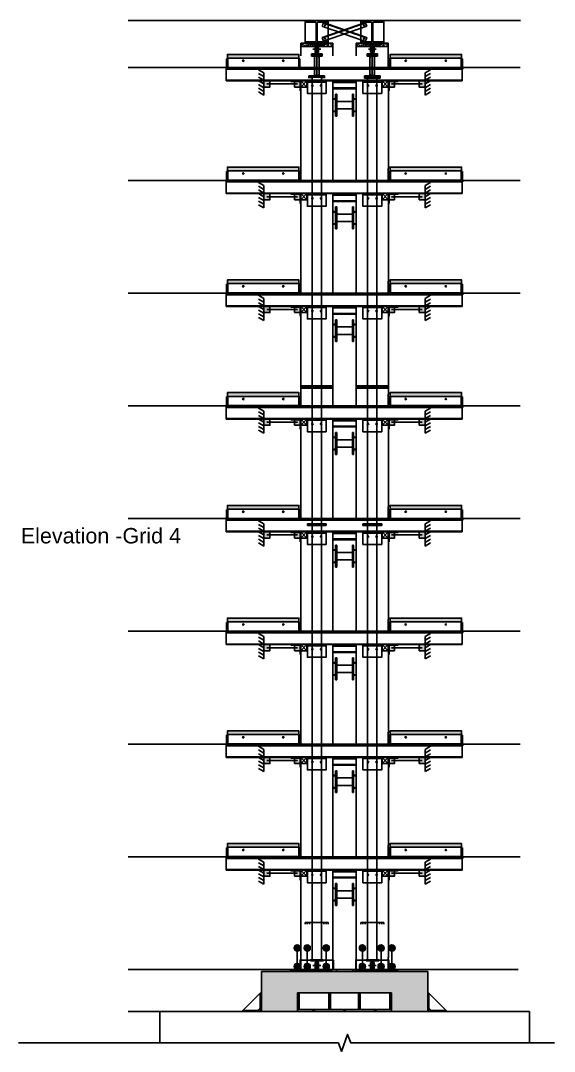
# Model space of a CAD drawing. Header units: millimetres. Extents: x -79526 to 153901, y -45620 to 21119.
# Drawn here: x 123613 to 132277, y -1340 to 15380 of the extents above; entities that cross this region are included whole.
import ezdxf

# ---------------------------------------------------------------- set-up
doc = ezdxf.new("R2010")
doc.units = ezdxf.units.MM
doc.header["$MEASUREMENT"] = 0
for name, pattern in [('ACAD_ISO02W100', [15, 12, -3]), ('CENTER', [50.8, 31.75, -6.35, 6.35, -6.35]), ('DASHED', [19.05, 12.7, -6.35])]:
    doc.linetypes.add(name, pattern=pattern)
for name, color, linetype in [('center', 7, 'CENTER'), ('colum', 154, 'Continuous'), ('Dashed', 7, 'DASHED'), ('greygrid', 252, 'CENTER'), ('Note', 7, 'Continuous'), ('Plot', 254, 'Continuous'), ('SolidLine', 7, 'Continuous'), ('STRUCTURENOTE', 7, 'Continuous'), ('truss', 250, 'Continuous')]:
    doc.layers.add(name, color=color, linetype=linetype)
doc.styles.get("Standard").update_dxf_attribs({"font": 'arial.ttf'})

# ---------------------------------------------------------------- blocks, each defined once
blk = doc.blocks.new('MassBlockElevationView1')
at = {"true_color": 0xadddf7}
h = blk.add_hatch(color=141, dxfattribs=at)
h.dxf.hatch_style = 1
h.paths.add_polyline_path([(-3809.95, 430), (-3809.95, 223), (-3804.7, 223), (-3804.7, 315), (-3804.7, 370), (-2654.7, 370), (-2654.7, 223), (-2649.95, 223), (-2649.95, 430)])
h = blk.add_hatch(color=141, dxfattribs=at)
h.dxf.hatch_style = 1
h.paths.add_polyline_path([(-1170.95, 430), (-10.95, 430), (-10.95, 223), (-16.2, 223), (-16.2, 315), (-16.2, 370), (-1166.2, 370), (-1166.2, 223), (-1170.95, 223)])
at = {"layer": 'Plot', "ltscale": 0.1}
for p, q in [((-3825.2, 200), (-3825.2, 360)), ((-3825.2, 360), (-3815.2, 360)), ((-3825.2, 339), (-3815.2, 339)), ((-3815.2, 210), (-3815.2, 360)), ((-3804.7, 370), (-2654.7, 370)), ((-3804.7, 370), (-3804.7, 210)), ((-2654.7, 370), (-2654.7, 210)), ((-2645.2, 210), (-2645.2, 360)), ((-2635.2, 360), (-2645.2, 360)), ((-2635.2, 339), (-2645.2, 339)), ((-2635.2, 200), (-2635.2, 360)), ((-1185.7, 200), (-1185.7, 360)), ((-1185.7, 360), (-1175.7, 360)), ((-1185.7, 339), (-1175.7, 339)), ((-1175.7, 210), (-1175.7, 360)), ((-1166.2, 370), (-1166.2, 210)), ((-16.2, 370), (-1166.2, 370)), ((-16.2, 370), (-16.2, 210)), ((-5.7, 210), (-5.7, 360)), ((4.3, 360), (-5.7, 360)), ((4.3, 339), (-5.7, 339)), ((4.3, 200), (4.3, 360)), ((-3830.4, 200), (0, 200)), ((-3830.4, 190), (-3830.4, 200)), ((0, 190), (-3830.4, 190)), ((-3830.4, 190), (-3830.4, 10)), ((-3825.2, 328), (-3815.2, 328)), ((-3825.2, 317), (-3815.2, 317)), ((-3825.2, 200), (-3665.2, 200)), ((-3815.2, 210), (-3665.2, 210)), ((-3804.7, 210), (-3804.7, 315)), ((-3804.7, 220), (-2654.7, 220)), ((-3804.7, 210), (-2654.7, 210)), ((-3804.7, 210), (-3558.7, 210)), ((-3558.7, 210), (-3804.7, 210)), ((-3784.2, 200), (-3784.2, 210)), ((-3783.7, 220), (-3783.7, 210)), ((-3775.2, 220), (-3775.2, 210)), ((-3775.2, 200), (-3775.2, 210)), ((-3766.7, 220), (-3766.7, 210)), ((-3766.2, 200), (-3766.2, 210)), ((-3699.2, 200), (-3699.2, 210)), ((-3698.7, 220), (-3698.7, 210)), ((-3690.2, 220), (-3690.2, 210)), ((-3690.2, 200), (-3690.2, 210)), ((-3681.7, 220), (-3681.7, 210)), ((-3681.2, 200), (-3681.2, 210)), ((-3665.2, 200), (-3665.2, 210)), ((-3665.2, 200), (-3665.2, 210)), ((-2795.2, 200), (-2795.2, 210)), ((-2645.2, 210), (-2795.2, 210)), ((-2795.2, 200), (-2795.2, 210)), ((-2635.2, 200), (-2795.2, 200)), ((-2779.2, 200), (-2779.2, 210)), ((-2778.7, 220), (-2778.7, 210)), ((-2770.2, 220), (-2770.2, 210)), ((-2770.2, 200), (-2770.2, 210)), ((-2761.7, 220), (-2761.7, 210)), ((-2761.2, 200), (-2761.2, 210)), ((-2694.2, 200), (-2694.2, 210)), ((-2693.7, 220), (-2693.7, 210)), ((-2685.2, 220), (-2685.2, 210)), ((-2685.2, 200), (-2685.2, 210)), ((-2676.7, 220), (-2676.7, 210)), ((-2676.2, 200), (-2676.2, 210)), ((-2654.7, 210), (-2654.7, 315)), ((-2635.2, 328), (-2645.2, 328)), ((-2635.2, 317), (-2645.2, 317)), ((-1185.7, 328), (-1175.7, 328)), ((-1185.7, 317), (-1175.7, 317)), ((-1185.7, 200), (-1025.7, 200)), ((-1175.7, 210), (-1025.7, 210)), ((-1166.2, 210), (-1166.2, 315)), ((-16.2, 220), (-1166.2, 220)), ((-16.2, 210), (-1166.2, 210)), ((-1154.2, 200), (-1154.2, 190)), ((-1145.2, 200), (-1145.2, 190)), ((-1144.7, 200), (-1144.7, 210)), ((-1144.2, 220), (-1144.2, 210)), ((-1136.2, 200), (-1136.2, 190)), ((-1135.7, 220), (-1135.7, 210)), ((-1135.7, 200), (-1135.7, 210)), ((-1127.2, 220), (-1127.2, 210)), ((-1126.7, 200), (-1126.7, 210)), ((-1069.2, 200), (-1069.2, 190)), ((-1060.2, 200), (-1060.2, 190)), ((-1059.7, 200), (-1059.7, 210)), ((-1059.2, 220), (-1059.2, 210)), ((-1051.2, 200), (-1051.2, 190)), ((-1050.7, 220), (-1050.7, 210)), ((-1050.7, 200), (-1050.7, 210)), ((-1042.2, 220), (-1042.2, 210)), ((-1041.7, 200), (-1041.7, 210)), ((-1025.7, 200), (-1025.7, 210)), ((-1025.7, 200), (-1025.7, 210)), ((-16.2, 210), (-262.2, 210)), ((-262.2, 210), (-16.2, 210)), ((-155.7, 200), (-155.7, 210)), ((-5.7, 210), (-155.7, 210)), ((-155.7, 200), (-155.7, 210)), ((4.3, 200), (-155.7, 200)), ((-149.2, 200), (-149.2, 190)), ((-140.2, 200), (-140.2, 190)), ((-139.7, 200), (-139.7, 210)), ((-139.2, 220), (-139.2, 210)), ((-131.2, 200), (-131.2, 190)), ((-130.7, 220), (-130.7, 210)), ((-130.7, 200), (-130.7, 210)), ((-122.2, 220), (-122.2, 210)), ((-121.7, 200), (-121.7, 210)), ((-64.2, 200), (-64.2, 190)), ((-55.2, 200), (-55.2, 190)), ((-54.7, 200), (-54.7, 210)), ((-54.2, 220), (-54.2, 210)), ((-46.2, 200), (-46.2, 190)), ((-45.7, 220), (-45.7, 210)), ((-45.7, 200), (-45.7, 210)), ((-37.2, 220), (-37.2, 210)), ((-36.7, 200), (-36.7, 210)), ((-16.2, 210), (-16.2, 315)), ((4.3, 328), (-5.7, 328)), ((4.3, 317), (-5.7, 317)), ((0, 200), (0, 190)), ((0, 190), (0, 200)), ((0, 190), (0, 10)), ((0, 190), (0, 10)), ((9.5, 190), (9.5, 200)), ((-3830.4, 10), (0, 10)), ((-3830.4, 0), (-3830.4, 10)), ((0, 0), (-3830.4, 0)), ((-2622.9, 0), (-2782.9, 0)), ((-2782.9, 0), (-2782.9, -10)), ((-2761.9, 10), (-2761.9, 0)), ((-2761.9, 0), (-2761.9, -10)), ((-2761.9, 0), (-2761.9, -10)), ((-2752.9, 10), (-2752.9, 0)), ((-2752.9, 0), (-2752.9, -10)), ((-2752.9, 0), (-2752.9, -10)), ((-2743.9, 10), (-2743.9, 0)), ((-2743.9, 0), (-2743.9, -10)), ((-2743.9, 0), (-2743.9, -10)), ((-2661.9, 10), (-2661.9, 0)), ((-2661.9, 0), (-2661.9, -10)), ((-2661.9, 0), (-2661.9, -10)), ((-2652.9, 10), (-2652.9, 0)), ((-2652.9, 0), (-2652.9, -10)), ((-2652.9, 0), (-2652.9, -10)), ((-2643.9, 10), (-2643.9, 0)), ((-2643.9, 0), (-2643.9, -10)), ((-2643.9, 0), (-2643.9, -10)), ((-2622.9, 0), (-2622.9, -160)), ((-1198, 0), (-1198, -160)), ((-1198, 0), (-1038, 0)), ((-1177, 10), (-1177, 0)), ((-1177, 0), (-1177, -10)), ((-1168, 10), (-1168, 0)), ((-1168, 0), (-1168, -10)), ((-1159, 10), (-1159, 0)), ((-1159, 0), (-1159, -10)), ((-1077, 10), (-1077, 0)), ((-1077, 0), (-1077, -10)), ((-1068, 10), (-1068, 0)), ((-1068, 0), (-1068, -10)), ((-1059, 10), (-1059, 0)), ((-1059, 0), (-1059, -10)), ((-1038, 0), (-1038, -10)), ((0, 10), (0, 0)), ((0, 0), (0, 10)), ((-2632.9, -10), (-2782.9, -10)), ((-2632.9, -10), (-2632.9, -160)), ((-2622.9, -56), (-2632.9, -56)), ((-2622.9, -67), (-2632.9, -67)), ((-2622.9, -78), (-2632.9, -78)), ((-2622.9, -160), (-2632.9, -160)), ((-1198, -56), (-1188, -56)), ((-1198, -67), (-1188, -67)), ((-1198, -78), (-1188, -78)), ((-1198, -160), (-1188, -160)), ((-1188, -10), (-1188, -160)), ((-1188, -10), (-1038, -10))]:
    blk.add_line(p, q, dxfattribs=at)
for points in [[(-3804.7, 223), (-3809.95, 223), (-3809.95, 430), (-2649.95, 430), (-2649.95, 223), (-2654.7, 223)], [(-16.2, 223), (-10.95, 223), (-10.95, 430), (-1170.95, 430), (-1170.95, 223), (-1166.2, 223)]]:
    blk.add_lwpolyline(points, dxfattribs=at)
for centre in [(-3554.95, 327), (-2904.95, 327), (-915.95, 327), (-265.95, 327)]:
    blk.add_circle(centre, 11, dxfattribs=at)
blk = doc.blocks.new('*U155')
at = {"layer": 'Plot', "lineweight": -2}
for p, q in [((-711.2, -926.2), (-711.2, 496.2)), ((-190.5, -926.2), (-190.5, 496.2)), ((190.5, -926.2), (190.5, 496.2)), ((711.2, -926.2), (711.2, 496.2)), ((-146.05, 205.5), (-190.5, 205.5)), ((-190.5, 205.5), (-190.5, -0.5)), ((-146.05, 197.5), (-190.5, 197.5)), ((146.05, 205.5), (190.5, 205.5)), ((146.05, 197.5), (190.5, 197.5)), ((190.5, 205.5), (190.5, -0.5)), ((-146.05, 7.5), (-190.5, 7.5)), ((-127, 162.5), (127, 162.5)), ((-127, 42.5), (127, 42.5)), ((146.05, 7.5), (190.5, 7.5)), ((-146.05, -0.5), (-190.5, -0.5)), ((146.05, -0.5), (190.5, -0.5))]:
    blk.add_line(p, q, dxfattribs=at)
at = {"layer": 'Plot'}
for p, q in [((-298.45, 496.2), (-603.25, 496.2)), ((-603.25, 496.2), (-603.25, 343.8)), ((-298.45, 496.2), (-298.45, 343.8)), ((298.45, 496.2), (603.25, 496.2)), ((298.45, 496.2), (298.45, 343.8)), ((603.25, 496.2), (603.25, 343.8))]:
    blk.add_line(p, q, dxfattribs=at)
at = {"layer": 'Plot', "ltscale": 0.1}
for p, q in [((-190.5, 470.8), (190.5, 470.8)), ((-190.5, 369.2), (190.5, 369.2)), ((-146.05, 280.3), (-146.05, -75.3)), ((-146.05, 280.3), (-127, 280.3)), ((-127, 280.3), (-127, -75.3)), ((127, 280.3), (127, -75.3)), ((146.05, 280.3), (127, 280.3)), ((146.05, 280.3), (146.05, -75.3)), ((-146.05, -75.3), (-127, -75.3)), ((146.05, -75.3), (127, -75.3))]:
    blk.add_line(p, q, dxfattribs=at)
at = {"layer": 'Plot', "linetype": 'ACAD_ISO02W100', "ltscale": 0.1}
blk.add_line((-190.5, 381.9), (190.5, 381.9), dxfattribs=at)
at = {"layer": 'SolidLine', "ltscale": 0.1}
for p, q in [((-603.25, 477.15), (-298.45, 477.15)), ((603.25, 477.15), (298.45, 477.15))]:
    blk.add_line(p, q, dxfattribs=at)
for points in [[(-603.25, 496.2), (-298.45, 496.2), (-298.45, 293), (-603.25, 293)], [(603.25, 496.2), (298.45, 496.2), (298.45, 293), (603.25, 293)]]:
    blk.add_lwpolyline(points, close=True, dxfattribs=at)
for centre in [(-520.7, 420), (-381, 420), (381, 420), (520.7, 420)]:
    blk.add_circle(centre, 11.12, dxfattribs=at)
blk.add_blockref('MassBlockElevationView1', (1910.45, 496.2))
blk = doc.blocks.new('*U154')
at = {"color": 0, "linetype": 'ByBlock', "lineweight": -2, "transparency": 16777216}
for p in [(0, 12801.6), (0, 10972.8), (0, 9144), (0, 7315.2), (0, 5486.4), (0, 3657.6), (0, 1828.8), (0, 0)]:
    blk.add_blockref('*U155', p, dxfattribs=at)
blk = doc.blocks.new('*U158')
for p, q in [((-711, 103), (-711, -103)), ((-190, 103), (-190, -103)), ((190, 103), (190, -103)), ((711, 103), (711, -103))]:
    blk.add_line(p, q)
blk = doc.blocks.new('*U159')
at = {"color": 0, "linetype": 'ByBlock', "lineweight": -2, "transparency": 16777216}
for p in [(0, 10972.8), (0, 9144), (0, 7315.2), (0, 5486.4), (0, 3657.6), (0, 1828.8), (0, 0)]:
    blk.add_blockref('*U158', p, dxfattribs=at)

msp = doc.modelspace()

# ---------------------------------------------------------------- hatches: boundary and pattern name
h = msp.add_hatch(color=1)
h.dxf.hatch_style = 1
h.paths.add_polyline_path([(127560, 14302), (127660, 14302), (127660, 14402), (127560, 14402)])
h.paths.add_polyline_path([(128060, 14302), (128160, 14302), (128160, 14402), (128060, 14402)])
edge = h.paths.add_edge_path()
edge.add_line((127610, 14352), (128110, 14352))
h = msp.add_hatch(color=1)
h.dxf.hatch_style = 1
h.paths.add_polyline_path([(129582, 14302), (129682, 14302), (129682, 14402), (129582, 14402)])
h.paths.add_polyline_path([(130082, 14302), (130182, 14302), (130182, 14402), (130082, 14402)])
edge = h.paths.add_edge_path()
edge.add_line((129632, 14352), (130132, 14352))
h = msp.add_hatch(color=1)
h.dxf.hatch_style = 1
h.paths.add_polyline_path([(127560, 12473), (127660, 12473), (127660, 12573), (127560, 12573)])
h.paths.add_polyline_path([(128060, 12473), (128160, 12473), (128160, 12573), (128060, 12573)])
edge = h.paths.add_edge_path()
edge.add_line((127610, 12523), (128110, 12523))
h = msp.add_hatch(color=1)
h.dxf.hatch_style = 1
h.paths.add_polyline_path([(129582, 12473), (129682, 12473), (129682, 12573), (129582, 12573)])
h.paths.add_polyline_path([(130082, 12473), (130182, 12473), (130182, 12573), (130082, 12573)])
edge = h.paths.add_edge_path()
edge.add_line((129632, 12523), (130132, 12523))
h = msp.add_hatch(color=1)
h.dxf.hatch_style = 1
h.paths.add_polyline_path([(127560, 10644), (127660, 10644), (127660, 10744), (127560, 10744)])
h.paths.add_polyline_path([(128060, 10644), (128160, 10644), (128160, 10744), (128060, 10744)])
edge = h.paths.add_edge_path()
edge.add_line((127610, 10694), (128110, 10694))
h = msp.add_hatch(color=1)
h.dxf.hatch_style = 1
h.paths.add_polyline_path([(129582, 10644), (129682, 10644), (129682, 10744), (129582, 10744)])
h.paths.add_polyline_path([(130082, 10644), (130182, 10644), (130182, 10744), (130082, 10744)])
edge = h.paths.add_edge_path()
edge.add_line((129632, 10694), (130132, 10694))
h = msp.add_hatch(color=1)
h.dxf.hatch_style = 1
h.paths.add_polyline_path([(127560, 8816), (127660, 8816), (127660, 8916), (127560, 8916)])
h.paths.add_polyline_path([(128060, 8816), (128160, 8816), (128160, 8916), (128060, 8916)])
edge = h.paths.add_edge_path()
edge.add_line((127610, 8866), (128110, 8866))
h = msp.add_hatch(color=1)
h.dxf.hatch_style = 1
h.paths.add_polyline_path([(129582, 8816), (129682, 8816), (129682, 8916), (129582, 8916)])
h.paths.add_polyline_path([(130082, 8816), (130182, 8816), (130182, 8916), (130082, 8916)])
edge = h.paths.add_edge_path()
edge.add_line((129632, 8866), (130132, 8866))
h = msp.add_hatch(color=1)
h.dxf.hatch_style = 1
h.paths.add_polyline_path([(127560, 6987), (127660, 6987), (127660, 7087), (127560, 7087)])
h.paths.add_polyline_path([(128060, 6987), (128160, 6987), (128160, 7087), (128060, 7087)])
edge = h.paths.add_edge_path()
edge.add_line((127610, 7037), (128110, 7037))
h = msp.add_hatch(color=1)
h.dxf.hatch_style = 1
h.paths.add_polyline_path([(129582, 6987), (129682, 6987), (129682, 7087), (129582, 7087)])
h.paths.add_polyline_path([(130082, 6987), (130182, 6987), (130182, 7087), (130082, 7087)])
edge = h.paths.add_edge_path()
edge.add_line((129632, 7037), (130132, 7037))
h = msp.add_hatch(color=1)
h.dxf.hatch_style = 1
h.paths.add_polyline_path([(127560, 5158), (127660, 5158), (127660, 5258), (127560, 5258)])
h.paths.add_polyline_path([(128060, 5158), (128160, 5158), (128160, 5258), (128060, 5258)])
edge = h.paths.add_edge_path()
edge.add_line((127610, 5208), (128110, 5208))
h = msp.add_hatch(color=1)
h.dxf.hatch_style = 1
h.paths.add_polyline_path([(129582, 5158), (129682, 5158), (129682, 5258), (129582, 5258)])
h.paths.add_polyline_path([(130082, 5158), (130182, 5158), (130182, 5258), (130082, 5258)])
edge = h.paths.add_edge_path()
edge.add_line((129632, 5208), (130132, 5208))
h = msp.add_hatch(color=1)
h.dxf.hatch_style = 1
h.paths.add_polyline_path([(127560, 3329), (127660, 3329), (127660, 3429), (127560, 3429)])
h.paths.add_polyline_path([(128060, 3329), (128160, 3329), (128160, 3429), (128060, 3429)])
edge = h.paths.add_edge_path()
edge.add_line((127610, 3379), (128110, 3379))
h = msp.add_hatch(color=1)
h.dxf.hatch_style = 1
h.paths.add_polyline_path([(129582, 3329), (129682, 3329), (129682, 3429), (129582, 3429)])
h.paths.add_polyline_path([(130082, 3329), (130182, 3329), (130182, 3429), (130082, 3429)])
edge = h.paths.add_edge_path()
edge.add_line((129632, 3379), (130132, 3379))
h = msp.add_hatch(color=1)
h.dxf.hatch_style = 1
h.paths.add_polyline_path([(127560, 1500), (127660, 1500), (127660, 1600), (127560, 1600)])
h.paths.add_polyline_path([(128060, 1500), (128160, 1500), (128160, 1600), (128060, 1600)])
edge = h.paths.add_edge_path()
edge.add_line((127610, 1550), (128110, 1550))
h = msp.add_hatch(color=1)
h.dxf.hatch_style = 1
h.paths.add_polyline_path([(129582, 1500), (129682, 1500), (129682, 1600), (129582, 1600)])
h.paths.add_polyline_path([(130082, 1500), (130182, 1500), (130182, 1600), (130082, 1600)])
edge = h.paths.add_edge_path()
edge.add_line((129632, 1550), (130132, 1550))
h = msp.add_hatch()
h.set_pattern_fill('ANSI31', color=1)
h.set_pattern_definition([(45, (48239.11264, -7567.50449), (-0.08838834765, 0.08838834765), [])])
edge = h.paths.add_edge_path()
edge.add_arc((128104, 337), 50, 0, 360)
edge = h.paths.add_edge_path()
edge.add_arc((128104, 37), 50, 0, 360)
h = msp.add_hatch()
h.set_pattern_fill('ANSI31', color=1)
h.set_pattern_definition([(45, (48399.6651, -7567.50449), (-0.08838834765, 0.08838834765), [])])
edge = h.paths.add_edge_path()
edge.add_arc((128265, 337), 50, 0, 360)
edge = h.paths.add_edge_path()
edge.add_arc((128265, 37), 50, 0, 360)
h = msp.add_hatch()
h.set_pattern_fill('ANSI31', color=1)
h.set_pattern_definition([(45, (48709.19979, -7567.50449), (-0.08838834765, 0.08838834765), [])])
edge = h.paths.add_edge_path()
edge.add_arc((128574, 337), 50, 0, 360)
edge = h.paths.add_edge_path()
edge.add_arc((128574, 37), 50, 0, 360)
h = msp.add_hatch()
h.set_pattern_fill('ANSI31', color=1)
h.set_pattern_definition([(45, (49296.70705, -7567.50449), (-0.08838834765, 0.08838834765), [])])
edge = h.paths.add_edge_path()
edge.add_arc((129162, 337), 50, 0, 360)
edge = h.paths.add_edge_path()
edge.add_arc((129162, 37), 50, 0, 360)
h = msp.add_hatch()
h.set_pattern_fill('ANSI31', color=1)
h.set_pattern_definition([(45, (49600.13251, -7567.50449), (-0.08838834765, 0.08838834765), [])])
edge = h.paths.add_edge_path()
edge.add_arc((129465, 337), 50, 0, 360)
edge = h.paths.add_edge_path()
edge.add_arc((129465, 37), 50, 0, 360)
h = msp.add_hatch()
h.set_pattern_fill('ANSI31', color=1)
h.set_pattern_definition([(45, (49776.03727, -7567.50449), (-0.08838834765, 0.08838834765), [])])
edge = h.paths.add_edge_path()
edge.add_arc((129641, 337), 50, 0, 360)
edge = h.paths.add_edge_path()
edge.add_arc((129641, 37), 50, 0, 360)
at = {"layer": 'Plot', "ltscale": 0.1}
h = msp.add_hatch(color=9, dxfattribs=at)
h.dxf.hatch_style = 1
h.paths.add_polyline_path([(128382, 14502), (128397, 14502), (128397, 14485), (128443, 14485), (128443, 14502), (128458, 14502), (128458, 14791), (128443, 14791), (128443, 14802), (128397, 14802), (128397, 14791), (128382, 14791)])
h = msp.add_hatch(color=9, dxfattribs=at)
h.dxf.hatch_style = 1
h.paths.add_polyline_path([(129284, 14502), (129299, 14502), (129299, 14485), (129345, 14485), (129345, 14502), (129360, 14502), (129360, 14791), (129345, 14791), (129345, 14802), (129299, 14802), (129299, 14791), (129284, 14791)])
h = msp.add_hatch(color=9, dxfattribs=at)
h.dxf.hatch_style = 1
h.paths.add_polyline_path([(128109, -389), (128134, -389), (129633, -389), (129633, -694), (130221, -694), (130221, -44), (127521, -44), (127521, -694), (128109, -694)])
h = msp.add_hatch(dxfattribs=at)
h.set_pattern_fill('AR-CONC', color=256, scale=0.9)
h.set_pattern_definition([(50, (183428.83, -172734.33), (163.9662, -14.34518), [17.145, -188.595]), (355, (183428.83, -172734.33), (-31.71908, 171.95116), [13.716, -150.87653]), (100.45144, (183442.5, -172735.53), (132.24712, 157.60598), [14.57101, -160.28122]), (46.1842, (183428.83, -172688.61), (243.97114, -37.8381), [25.7175, -282.8925]), (96.63556, (183449.17, -172691.77), (213.66372, 222.6835), [21.85652, -240.42205]), (351.18415, (183428.83, -172688.61), (213.66372, 222.6835), [20.57397, -226.31376]), (21, (183451.7, -172700.04), (136.45295, -92.03868), [17.145, -188.595]), (326, (183451.7, -172700.04), (55.62183, 165.76917), [13.716, -150.876]), (71.45144, (183463.07, -172707.71), (192.07478, 73.73049), [14.57101, -160.28094]), (37.5, (183428.834, -172734.335), (2.779743, 76.099535), [0, -149.0472, 0, -153.162, 0, -151.4475]), (7.5, (183428.834, -172734.335), (60.137696, 90.162517), [0, -87.3252, 0, -145.6182, 0, -57.7215]), (327.5, (183377.857, -172734.335), (122.031536, -5.15587), [0, -57.15, 0, -178.308, 0, -236.601]), (317.5, (183355, -172734.33), (133.316263, 22.88384), [0, -74.295, 0, -118.4148, 0, -168.021])])
h.paths.add_polyline_path([(128284, -13), (128284, -25), (128370, -25), (128370, -44), (128739, -44), (128739, -13)])
h.paths.add_polyline_path([(128227, -25), (128227, -13), (128160, -13), (128150, -13), (128104, -13), (128104, -44), (128141, -44), (128141, -25)])
h.paths.add_polyline_path([(129372, -44), (129372, -25), (129458, -25), (129458, -13), (129061, -13), (129052, -13), (129006, -13), (129006, -44)])
h.paths.add_polyline_path([(129515, -13), (129515, -25), (129600, -25), (129600, -44), (129641, -44), (129641, -13)])
at = {"layer": 'STRUCTURENOTE'}
h = msp.add_hatch(dxfattribs=at)
h.set_pattern_fill('AR-CONC', color=256, scale=0.5)
h.set_pattern_definition([(50, (184139.91, -172556.724), (91.092334, -7.969543), [9.525, -104.775]), (355, (184139.91, -172556.72), (-17.62171, 95.528423), [7.62, -83.82029]), (100.451445, (184147.5, -172557.39), (73.470624, 87.558876), [8.095004, -89.045122]), (46.1842, (184139.91, -172531.32), (135.53952, -21.021164), [14.2875, -157.1625]), (96.63556, (184151.2, -172533.08), (118.70207, 123.71306), [12.14251, -133.5678]), (351.18415, (184139.91, -172531.32), (118.70207, 123.71306), [11.42998, -125.72987]), (21, (184152.61, -172537.674), (75.807196, -51.1326), [9.525, -104.775]), (326, (184152.61, -172537.67), (30.901014, 92.093983), [7.62, -83.82]), (71.451445, (184158.93, -172541.935), (106.70821, 40.961384), [8.095004, -89.04497]), (37.5, (184139.91, -172556.724), (1.5443016, 42.2775194), [0, -82.804, 0, -85.09, 0, -84.1375]), (7.5, (184139.91, -172556.724), (33.409831, 50.090287), [0, -48.514, 0, -80.899, 0, -32.0675]), (327.5, (184111.59, -172556.724), (67.7952976, -2.864372), [0, -31.75, 0, -99.06, 0, -131.445]), (317.5, (184098.89, -172556.724), (74.06459, 12.713246), [0, -41.275, 0, -65.786, 0, -93.345])])
h.paths.add_polyline_path([(128680, 14961), (128680, 15012), (128160, 15012), (128160, 14961)])
h = msp.add_hatch(dxfattribs=at)
h.set_pattern_fill('AR-CONC', color=256, scale=0.5)
h.set_pattern_definition([(50, (185041.61, -172556.724), (91.092334, -7.969543), [9.525, -104.775]), (355, (185041.61, -172556.72), (-17.62171, 95.528423), [7.62, -83.82029]), (100.451445, (185049.2, -172557.39), (73.470624, 87.558876), [8.095004, -89.045122]), (46.1842, (185041.61, -172531.32), (135.53952, -21.021164), [14.2875, -157.1625]), (96.63556, (185052.9, -172533.08), (118.70207, 123.71306), [12.14251, -133.5678]), (351.18415, (185041.61, -172531.32), (118.70207, 123.71306), [11.42998, -125.72987]), (21, (185054.31, -172537.674), (75.807196, -51.1326), [9.525, -104.775]), (326, (185054.31, -172537.67), (30.901014, 92.093983), [7.62, -83.82]), (71.451445, (185060.63, -172541.935), (106.70821, 40.961384), [8.095004, -89.04497]), (37.5, (185041.61, -172556.724), (1.5443016, 42.2775194), [0, -82.804, 0, -85.09, 0, -84.1375]), (7.5, (185041.61, -172556.724), (33.409831, 50.090287), [0, -48.514, 0, -80.899, 0, -32.0675]), (327.5, (185013.29, -172556.724), (67.7952976, -2.864372), [0, -31.75, 0, -99.06, 0, -131.445]), (317.5, (185000.59, -172556.724), (74.06459, 12.713246), [0, -41.275, 0, -65.786, 0, -93.345])])
h.paths.add_polyline_path([(129582, 14961), (129582, 15012), (129061, 15012), (129061, 14961)])

# ---------------------------------------------------------------- linework, layer by layer
at = {"color": 1}
for p, q in [((127560, 14532), (127473, 14582)), ((130182, 14532), (130269, 14582)), ((127560, 14472), (127473, 14522)), ((127560, 14412), (127473, 14462)), ((127560, 14352), (127473, 14402)), ((127560, 14532), (127560, 14352)), ((128260, 14402), (128160, 14302)), ((128160, 14402), (128260, 14302)), ((129582, 14402), (129482, 14302)), ((129482, 14402), (129582, 14302)), ((130182, 14532), (130182, 14352)), ((130182, 14472), (130269, 14522)), ((130182, 14412), (130269, 14462)), ((130182, 14352), (130269, 14402)), ((127560, 14292), (127473, 14342)), ((127560, 14232), (127473, 14282)), ((127560, 14172), (127473, 14222)), ((127560, 14352), (127560, 14172)), ((127610, 14352), (128110, 14352)), ((129632, 14352), (130132, 14352)), ((130182, 14352), (130182, 14172)), ((130182, 14292), (130269, 14342)), ((130182, 14232), (130269, 14282)), ((130182, 14172), (130269, 14222)), ((127560, 12703), (127473, 12753)), ((130182, 12703), (130269, 12753)), ((127560, 12643), (127473, 12693)), ((127560, 12583), (127473, 12633)), ((127560, 12523), (127473, 12573)), ((127560, 12703), (127560, 12523)), ((128260, 12573), (128160, 12473)), ((128160, 12573), (128260, 12473)), ((129582, 12573), (129482, 12473)), ((129482, 12573), (129582, 12473)), ((130182, 12703), (130182, 12523)), ((130182, 12643), (130269, 12693)), ((130182, 12583), (130269, 12633)), ((130182, 12523), (130269, 12573)), ((127560, 12463), (127473, 12513)), ((127560, 12403), (127473, 12453)), ((127560, 12343), (127473, 12393)), ((127560, 12523), (127560, 12343)), ((127610, 12523), (128110, 12523)), ((129632, 12523), (130132, 12523)), ((130182, 12523), (130182, 12343)), ((130182, 12463), (130269, 12513)), ((130182, 12403), (130269, 12453)), ((130182, 12343), (130269, 12393)), ((127560, 10874), (127473, 10924)), ((127560, 10874), (127560, 10694)), ((130182, 10874), (130269, 10924)), ((130182, 10874), (130182, 10694)), ((127560, 10814), (127473, 10864)), ((127560, 10754), (127473, 10804)), ((127560, 10694), (127473, 10744)), ((128260, 10744), (128160, 10644)), ((128160, 10744), (128260, 10644)), ((129582, 10744), (129482, 10644)), ((129482, 10744), (129582, 10644)), ((130182, 10814), (130269, 10864)), ((130182, 10754), (130269, 10804)), ((130182, 10694), (130269, 10744)), ((127560, 10634), (127473, 10684)), ((127560, 10574), (127473, 10624)), ((127560, 10514), (127473, 10564)), ((127560, 10694), (127560, 10514)), ((127610, 10694), (128110, 10694)), ((129632, 10694), (130132, 10694)), ((130182, 10694), (130182, 10514)), ((130182, 10634), (130269, 10684)), ((130182, 10574), (130269, 10624)), ((130182, 10514), (130269, 10564)), ((127560, 9046), (127473, 9096)), ((127560, 8986), (127473, 9036)), ((127560, 9046), (127560, 8866)), ((130182, 9046), (130269, 9096)), ((130182, 9046), (130182, 8866)), ((130182, 8986), (130269, 9036)), ((127560, 8926), (127473, 8976)), ((127560, 8866), (127473, 8916)), ((127560, 8866), (127560, 8686)), ((127610, 8866), (128110, 8866)), ((128260, 8916), (128160, 8816)), ((128160, 8916), (128260, 8816)), ((129582, 8916), (129482, 8816)), ((129482, 8916), (129582, 8816)), ((129632, 8866), (130132, 8866)), ((130182, 8926), (130269, 8976)), ((130182, 8866), (130269, 8916)), ((130182, 8866), (130182, 8686)), ((127560, 8806), (127473, 8856)), ((127560, 8746), (127473, 8796)), ((127560, 8686), (127473, 8736)), ((130182, 8806), (130269, 8856)), ((130182, 8746), (130269, 8796)), ((130182, 8686), (130269, 8736)), ((127560, 7217), (127473, 7267)), ((127560, 7157), (127473, 7207)), ((127560, 7217), (127560, 7037)), ((130182, 7217), (130269, 7267)), ((130182, 7217), (130182, 7037)), ((130182, 7157), (130269, 7207)), ((127560, 7097), (127473, 7147)), ((127560, 7037), (127473, 7087)), ((127560, 6977), (127473, 7027)), ((127560, 7037), (127560, 6857)), ((127610, 7037), (128110, 7037)), ((128260, 7087), (128160, 6987)), ((128160, 7087), (128260, 6987)), ((129582, 7087), (129482, 6987)), ((129482, 7087), (129582, 6987)), ((129632, 7037), (130132, 7037)), ((130182, 7097), (130269, 7147)), ((130182, 7037), (130269, 7087)), ((130182, 7037), (130182, 6857)), ((130182, 6977), (130269, 7027)), ((127560, 6917), (127473, 6967)), ((127560, 6857), (127473, 6907)), ((130182, 6917), (130269, 6967)), ((130182, 6857), (130269, 6907)), ((127560, 5388), (127473, 5438)), ((127560, 5328), (127473, 5378)), ((127560, 5388), (127560, 5208)), ((130182, 5388), (130269, 5438)), ((130182, 5388), (130182, 5208)), ((130182, 5328), (130269, 5378)), ((127560, 5268), (127473, 5318)), ((127560, 5208), (127473, 5258)), ((127560, 5148), (127473, 5198)), ((127560, 5208), (127560, 5028)), ((127610, 5208), (128110, 5208)), ((128260, 5258), (128160, 5158)), ((128160, 5258), (128260, 5158)), ((129582, 5258), (129482, 5158)), ((129482, 5258), (129582, 5158)), ((129632, 5208), (130132, 5208)), ((130182, 5268), (130269, 5318)), ((130182, 5208), (130269, 5258)), ((130182, 5208), (130182, 5028)), ((130182, 5148), (130269, 5198)), ((127560, 5088), (127473, 5138)), ((127560, 5028), (127473, 5078)), ((130182, 5088), (130269, 5138)), ((130182, 5028), (130269, 5078)), ((127560, 3559), (127473, 3609)), ((127560, 3499), (127473, 3549)), ((127560, 3559), (127560, 3379)), ((130182, 3559), (130269, 3609)), ((130182, 3559), (130182, 3379)), ((130182, 3499), (130269, 3549)), ((127560, 3439), (127473, 3489)), ((127560, 3379), (127473, 3429)), ((127560, 3319), (127473, 3369)), ((127560, 3379), (127560, 3199)), ((127610, 3379), (128110, 3379)), ((128260, 3429), (128160, 3329)), ((128160, 3429), (128260, 3329)), ((129582, 3429), (129482, 3329)), ((129482, 3429), (129582, 3329)), ((129632, 3379), (130132, 3379)), ((130182, 3439), (130269, 3489)), ((130182, 3379), (130269, 3429)), ((130182, 3379), (130182, 3199)), ((130182, 3319), (130269, 3369)), ((127560, 3259), (127473, 3309)), ((127560, 3199), (127473, 3249)), ((130182, 3259), (130269, 3309)), ((130182, 3199), (130269, 3249)), ((127560, 1730), (127473, 1780)), ((127560, 1670), (127473, 1720)), ((127560, 1730), (127560, 1550)), ((130182, 1730), (130269, 1780)), ((130182, 1730), (130182, 1550)), ((130182, 1670), (130269, 1720)), ((127560, 1610), (127473, 1660)), ((127560, 1550), (127473, 1600)), ((127560, 1490), (127473, 1540)), ((127560, 1550), (127560, 1370)), ((127610, 1550), (128110, 1550)), ((128260, 1600), (128160, 1500)), ((128160, 1600), (128260, 1500)), ((129582, 1600), (129482, 1500)), ((129482, 1600), (129582, 1500)), ((129632, 1550), (130132, 1550)), ((130182, 1610), (130269, 1660)), ((130182, 1550), (130269, 1600)), ((130182, 1550), (130182, 1370)), ((130182, 1490), (130269, 1540)), ((127560, 1430), (127473, 1480)), ((127560, 1370), (127473, 1420)), ((130182, 1430), (130269, 1480)), ((130182, 1370), (130269, 1420)), ((128104, 37), (128104, 337)), ((128265, 37), (128265, 337)), ((128574, 37), (128574, 337)), ((129162, 37), (129162, 337)), ((129465, 37), (129465, 337)), ((129641, 37), (129641, 337)), ((128194, -13), (127994, -13)), ((127996, -13), (127996, -38)), ((128008, -13), (128008, -38)), ((128020, -13), (128020, -38)), ((128032, -13), (128032, -38)), ((128044, -13), (128044, -38)), ((128056, -13), (128056, -38)), ((128068, -13), (128068, -38)), ((128080, -13), (128080, -38)), ((128092, -13), (128092, -38)), ((128104, -13), (128104, -38)), ((128116, -13), (128116, -38)), ((128128, -13), (128128, -38)), ((128140, -13), (128140, -38)), ((128152, -13), (128152, -38)), ((128355, -13), (128155, -13)), ((128157, -13), (128157, -38)), ((128164, -13), (128164, -38)), ((128169, -13), (128169, -38)), ((128176, -13), (128176, -38)), ((128181, -13), (128181, -38)), ((128185, -13), (128185, -38)), ((128193, -13), (128193, -38)), ((128194, -13), (128194, -38)), ((128205, -13), (128205, -38)), ((128217, -13), (128217, -38)), ((128229, -13), (128229, -38)), ((128241, -13), (128241, -38)), ((128253, -13), (128253, -38)), ((128265, -13), (128265, -38)), ((128277, -13), (128277, -38)), ((128289, -13), (128289, -38)), ((128301, -13), (128301, -38)), ((128313, -13), (128313, -38)), ((128325, -13), (128325, -38)), ((128337, -13), (128337, -38)), ((128346, -13), (128346, -38)), ((128355, -13), (128355, -38)), ((128664, -13), (128464, -13)), ((128466, -13), (128466, -38)), ((128478, -13), (128478, -38)), ((128490, -13), (128490, -38)), ((128502, -13), (128502, -38)), ((128514, -13), (128514, -38)), ((128526, -13), (128526, -38)), ((128538, -13), (128538, -38)), ((128550, -13), (128550, -38)), ((128562, -13), (128562, -38)), ((128574, -13), (128574, -38)), ((128586, -13), (128586, -38)), ((128598, -13), (128598, -38)), ((128610, -13), (128610, -38)), ((128622, -13), (128622, -38)), ((128634, -13), (128634, -38)), ((128646, -13), (128646, -38)), ((128655, -13), (128655, -38)), ((128664, -13), (128664, -38)), ((129252, -13), (129052, -13)), ((129054, -13), (129054, -38)), ((129066, -13), (129066, -38)), ((129078, -13), (129078, -38)), ((129090, -13), (129090, -38)), ((129102, -13), (129102, -38)), ((129114, -13), (129114, -38)), ((129126, -13), (129126, -38)), ((129138, -13), (129138, -38)), ((129150, -13), (129150, -38)), ((129162, -13), (129162, -38)), ((129174, -13), (129174, -38)), ((129186, -13), (129186, -38)), ((129198, -13), (129198, -38)), ((129210, -13), (129210, -38)), ((129222, -13), (129222, -38)), ((129234, -13), (129234, -38)), ((129243, -13), (129243, -38)), ((129252, -13), (129252, -38)), ((129555, -13), (129355, -13)), ((129357, -13), (129357, -38)), ((129369, -13), (129369, -38)), ((129381, -13), (129381, -38)), ((129393, -13), (129393, -38)), ((129405, -13), (129405, -38)), ((129417, -13), (129417, -38)), ((129429, -13), (129429, -38)), ((129441, -13), (129441, -38)), ((129453, -13), (129453, -38)), ((129465, -13), (129465, -38)), ((129477, -13), (129477, -38)), ((129489, -13), (129489, -38)), ((129501, -13), (129501, -38)), ((129513, -13), (129513, -38)), ((129525, -13), (129525, -38)), ((129731, -13), (129531, -13)), ((129533, -13), (129533, -38)), ((129537, -13), (129537, -38)), ((129545, -13), (129545, -38)), ((129546, -13), (129546, -38)), ((129555, -13), (129555, -38)), ((129557, -13), (129557, -38)), ((129569, -13), (129569, -38)), ((129581, -13), (129581, -38)), ((129593, -13), (129593, -38)), ((129605, -13), (129605, -38)), ((129617, -13), (129617, -38)), ((129629, -13), (129629, -38)), ((129641, -13), (129641, -38)), ((129653, -13), (129653, -38)), ((129665, -13), (129665, -38)), ((129677, -13), (129677, -38)), ((129689, -13), (129689, -38)), ((129701, -13), (129701, -38)), ((129713, -13), (129713, -38)), ((129722, -13), (129722, -38)), ((129731, -13), (129731, -38))]:
    msp.add_line(p, q, dxfattribs=at)
msp.add_line((123582, -1202), (125582, -1202))
for points in [[(127560, 14302), (127660, 14302), (127660, 14402), (127560, 14402)], [(128060, 14302), (128160, 14302), (128160, 14402), (128060, 14402)], [(128160, 14302), (128260, 14302), (128260, 14402), (128160, 14402)], [(129482, 14302), (129582, 14302), (129582, 14402), (129482, 14402)], [(129582, 14302), (129682, 14302), (129682, 14402), (129582, 14402)], [(130082, 14302), (130182, 14302), (130182, 14402), (130082, 14402)], [(127560, 12473), (127660, 12473), (127660, 12573), (127560, 12573)], [(128060, 12473), (128160, 12473), (128160, 12573), (128060, 12573)], [(128160, 12473), (128260, 12473), (128260, 12573), (128160, 12573)], [(129482, 12473), (129582, 12473), (129582, 12573), (129482, 12573)], [(129582, 12473), (129682, 12473), (129682, 12573), (129582, 12573)], [(130082, 12473), (130182, 12473), (130182, 12573), (130082, 12573)], [(127560, 10644), (127660, 10644), (127660, 10744), (127560, 10744)], [(128060, 10644), (128160, 10644), (128160, 10744), (128060, 10744)], [(128160, 10644), (128260, 10644), (128260, 10744), (128160, 10744)], [(129482, 10644), (129582, 10644), (129582, 10744), (129482, 10744)], [(129582, 10644), (129682, 10644), (129682, 10744), (129582, 10744)], [(130082, 10644), (130182, 10644), (130182, 10744), (130082, 10744)], [(127560, 8816), (127660, 8816), (127660, 8916), (127560, 8916)], [(128060, 8816), (128160, 8816), (128160, 8916), (128060, 8916)], [(128160, 8816), (128260, 8816), (128260, 8916), (128160, 8916)], [(129482, 8816), (129582, 8816), (129582, 8916), (129482, 8916)], [(129582, 8816), (129682, 8816), (129682, 8916), (129582, 8916)], [(130082, 8816), (130182, 8816), (130182, 8916), (130082, 8916)], [(127560, 6987), (127660, 6987), (127660, 7087), (127560, 7087)], [(128060, 6987), (128160, 6987), (128160, 7087), (128060, 7087)], [(128160, 6987), (128260, 6987), (128260, 7087), (128160, 7087)], [(129482, 6987), (129582, 6987), (129582, 7087), (129482, 7087)], [(129582, 6987), (129682, 6987), (129682, 7087), (129582, 7087)], [(130082, 6987), (130182, 6987), (130182, 7087), (130082, 7087)], [(127560, 5158), (127660, 5158), (127660, 5258), (127560, 5258)], [(128060, 5158), (128160, 5158), (128160, 5258), (128060, 5258)], [(128160, 5158), (128260, 5158), (128260, 5258), (128160, 5258)], [(129482, 5158), (129582, 5158), (129582, 5258), (129482, 5258)], [(129582, 5158), (129682, 5158), (129682, 5258), (129582, 5258)], [(130082, 5158), (130182, 5158), (130182, 5258), (130082, 5258)], [(127560, 3329), (127660, 3329), (127660, 3429), (127560, 3429)], [(128060, 3329), (128160, 3329), (128160, 3429), (128060, 3429)], [(128160, 3329), (128260, 3329), (128260, 3429), (128160, 3429)], [(129482, 3329), (129582, 3329), (129582, 3429), (129482, 3429)], [(129582, 3329), (129682, 3329), (129682, 3429), (129582, 3429)], [(130082, 3329), (130182, 3329), (130182, 3429), (130082, 3429)], [(127560, 1500), (127660, 1500), (127660, 1600), (127560, 1600)], [(128060, 1500), (128160, 1500), (128160, 1600), (128060, 1600)], [(128160, 1500), (128260, 1500), (128260, 1600), (128160, 1600)], [(129482, 1500), (129582, 1500), (129582, 1600), (129482, 1600)], [(129582, 1500), (129682, 1500), (129682, 1600), (129582, 1600)], [(130082, 1500), (130182, 1500), (130182, 1600), (130082, 1600)]]:
    msp.add_lwpolyline(points, close=True, dxfattribs=at)
for centre in [(128104, 337), (128265, 337), (128574, 337), (129162, 337), (129465, 337), (129641, 337), (128104, 37), (128265, 37), (128574, 37), (129162, 37), (129465, 37), (129641, 37)]:
    msp.add_circle(centre, 50, dxfattribs=at)
at = {"layer": 'center', "linetype": 'ACAD_ISO02W100', "ltscale": 0.1}
for p, q in [((128260, 15012), (128260, 15047)), ((128311, 15012), (128311, 15047)), ((128530, 15012), (128530, 15047)), ((128580, 15012), (128580, 15047)), ((129162, 15012), (129162, 15047)), ((129212, 15012), (129212, 15047)), ((129431, 15012), (129431, 15047)), ((129482, 15012), (129482, 15047))]:
    msp.add_line(p, q, dxfattribs=at)
at = {"layer": 'colum'}
for p, q in [((128344, 7217), (128344, 14446)), ((128497, 7217), (128497, 14446)), ((129246, 7217), (129246, 14446)), ((129398, 7217), (129398, 14446)), ((128344, 146), (128344, 7192)), ((128496, 146), (128496, 7192)), ((129246, 146), (129246, 7192)), ((129398, 146), (129398, 7192))]:
    msp.add_line(p, q, dxfattribs=at)
at = {"layer": 'Dashed', "ltscale": 0.1}
for p, q in [((128358, -662), (128358, -694)), ((128384, -662), (128384, -694)), ((128858, -662), (128858, -694)), ((128884, -662), (128884, -694)), ((129358, -662), (129358, -694)), ((129384, -662), (129384, -694))]:
    msp.add_line(p, q, dxfattribs=at)
at = {"layer": 'greygrid', "linetype": 'CENTER', "ltscale": 0.2}
for p, q in [((125361, 15380), (131728, 15380)), ((125361, 14618), (131721, 14618)), ((125361, 12789), (131721, 12789)), ((125361, 10960), (131721, 10960)), ((125361, 9131), (131721, 9131)), ((125361, 7303), (131721, 7303)), ((125361, 5474), (131721, 5474)), ((125361, 3645), (131721, 3645)), ((125361, 1816), (131721, 1816)), ((125361, -13), (131690, -13)), ((131690, -13), (125361, -13)), ((125361, -694), (131690, -694))]:
    msp.add_line(p, q, dxfattribs=at)
at = {"layer": 'Note'}
for p, q in [((128266, 15380), (128266, 15356)), ((128304, 15380), (128304, 15356)), ((128536, 15380), (128536, 15356)), ((128574, 15380), (128574, 15356)), ((129168, 15380), (129168, 15356)), ((129206, 15380), (129206, 15356)), ((129438, 15380), (129438, 15356)), ((129476, 15380), (129476, 15356)), ((128160, 14961), (128680, 14961)), ((129061, 14961), (129582, 14961)), ((128266, 749), (128266, 726)), ((128304, 749), (128304, 726)), ((128536, 749), (128536, 726)), ((128574, 749), (128574, 726)), ((129168, 749), (129168, 726)), ((129206, 749), (129206, 726)), ((129438, 749), (129438, 726)), ((129476, 749), (129476, 726)), ((127502, -394), (127221, -675)), ((127502, -640), (127502, -394)), ((127502, -394), (127521, -394)), ((127521, -394), (127521, -659)), ((130221, -394), (130221, -659)), ((130240, -394), (130221, -394)), ((130240, -640), (130240, -394)), ((130240, -394), (130521, -675)), ((127502, -640), (127464, -675)), ((130240, -640), (130278, -675)), ((127221, -694), (127221, -675)), ((127221, -675), (127464, -675)), ((127483, -694), (127221, -694)), ((130259, -694), (130521, -694)), ((130521, -675), (130278, -675)), ((130521, -694), (130521, -675))]:
    msp.add_line(p, q, dxfattribs=at)
at = {"layer": 'Note', "ltscale": 0.1}
for p, q in [((128160, 9455), (128680, 9455)), ((128160, 9436), (128680, 9436)), ((128160, 9417), (128680, 9417)), ((129061, 9455), (129582, 9455)), ((129061, 9436), (129582, 9436)), ((129061, 9417), (129582, 9417))]:
    msp.add_line(p, q, dxfattribs=at)
msp.add_lwpolyline([(128160, -13), (128680, -13), (128680, 140), (128160, 140)], close=True, dxfattribs=at)
msp.add_lwpolyline([(128160, -13), (128680, -13), (128680, 140), (128160, 140)], close=True, dxfattribs=at)
at = {"layer": 'Note'}
for points in [[(128104, -13), (128739, -13), (128739, -44), (128104, -44)], [(129006, -13), (129641, -13), (129641, -44), (129006, -44)]]:
    msp.add_lwpolyline(points, close=True, dxfattribs=at)
for centre, start, end in [((127464, -637), 270, 355.0344), ((127483, -656), 270, 355.0344), ((130259, -656), 184.9656, 270), ((130278, -637), 184.9656, 270)]:
    msp.add_arc(centre, 38.1, start, end, dxfattribs=at)
at = {"layer": 'Plot', "ltscale": 0.1}
for p, q in [((129213, 15348), (128509, 15104)), ((129215, 15342), (128511, 15098)), ((129233, 15288), (128529, 15044)), ((128606, 15356), (128606, 15137)), ((128606, 15321), (128871, 15229)), ((128606, 15254), (128774, 15196)), ((129136, 15356), (129136, 15321)), ((129136, 15254), (129136, 15035)), ((129223, 15318), (129213, 15348)), ((129233, 15288), (129223, 15318)), ((128509, 15104), (128530, 15044)), ((128606, 15070), (128606, 15035)), ((128871, 15162), (129136, 15070)), ((128968, 15196), (129136, 15137)), ((128535, 15012), (128306, 15012)), ((128306, 14993), (128306, 15012)), ((128535, 14993), (128306, 14993)), ((128411, 14935), (128430, 14935)), ((128411, 14897), (128430, 14897)), ((128535, 14993), (128535, 15012)), ((129436, 15012), (129208, 15012)), ((129208, 14993), (129208, 15012)), ((129436, 14993), (129208, 14993)), ((129312, 14935), (129331, 14935)), ((129312, 14897), (129331, 14897)), ((129436, 14993), (129436, 15012)), ((128506, 14840), (128335, 14840)), ((128335, 14840), (128335, 14821)), ((128506, 14821), (128335, 14821)), ((128506, 14821), (128335, 14821)), ((128335, 14821), (128335, 14802)), ((128506, 14802), (128335, 14802)), ((128420, 14502), (128420, 14802)), ((128506, 14840), (128506, 14821)), ((128506, 14821), (128506, 14802)), ((129408, 14840), (129236, 14840)), ((129236, 14840), (129236, 14821)), ((129408, 14821), (129236, 14821)), ((129408, 14821), (129236, 14821)), ((129236, 14821), (129236, 14802)), ((129408, 14802), (129236, 14802)), ((129322, 14502), (129322, 14802)), ((129408, 14840), (129408, 14821)), ((129408, 14821), (129408, 14802)), ((128430, 70), (128411, 70)), ((128430, 32), (128411, 32)), ((129331, 70), (129312, 70)), ((129331, 32), (129312, 32)), ((128306, -25), (128534, -25)), ((128306, -25), (128306, -44)), ((128306, -44), (128534, -44)), ((128534, -25), (128534, -44)), ((129208, -25), (129436, -25)), ((129208, -25), (129208, -44)), ((129208, -44), (129436, -44)), ((129436, -25), (129436, -44))]:
    msp.add_line(p, q, dxfattribs=at)
at = {"layer": 'Plot', "linetype": 'ACAD_ISO02W100', "ltscale": 0.1}
for p, q in [((128529, 15348), (128509, 15288)), ((128509, 15288), (128606, 15254)), ((128527, 15342), (129231, 15098)), ((128529, 15348), (128606, 15321)), ((128871, 15229), (128968, 15196)), ((129136, 15321), (129136, 15254)), ((128606, 15137), (128606, 15070)), ((128774, 15196), (128871, 15162)), ((129136, 15137), (129233, 15104)), ((129136, 15070), (129212, 15044)), ((129233, 15104), (129212, 15044))]:
    msp.add_line(p, q, dxfattribs=at)
at = {"layer": 'Plot'}
for p, q in [((128160, 14808), (128160, 14961)), ((128411, 14935), (128392, 14935)), ((128411, 14897), (128392, 14897)), ((128449, 14935), (128430, 14935)), ((128449, 14897), (128430, 14897)), ((128680, 14808), (128680, 14961)), ((129061, 14808), (129061, 14961)), ((129312, 14935), (129293, 14935)), ((129312, 14897), (129293, 14897)), ((129350, 14935), (129331, 14935)), ((129350, 14897), (129331, 14897)), ((129582, 14808), (129582, 14961)), ((129582, 14618), (129582, 14885)), ((128293, 14485), (128293, 14446)), ((128293, 14485), (128547, 14485)), ((128293, 14465), (128547, 14465)), ((128547, 14485), (128547, 14446)), ((129195, 14485), (129195, 14446)), ((129195, 14485), (129449, 14485)), ((129195, 14465), (129449, 14465)), ((129195, 14446), (129449, 14446)), ((129449, 14485), (129449, 14446)), ((128268, 7217), (128268, 7192)), ((128268, 7217), (128573, 7217)), ((128268, 7204), (128573, 7204)), ((128268, 7192), (128573, 7192)), ((128573, 7217), (128573, 7192)), ((129169, 7217), (129169, 7192)), ((129169, 7217), (129474, 7217)), ((129169, 7204), (129474, 7204)), ((129169, 7192), (129474, 7192)), ((129474, 7217), (129474, 7192)), ((128392, 70), (128411, 70)), ((128392, 32), (128411, 32)), ((128430, 70), (128449, 70)), ((128430, 32), (128449, 32)), ((129293, 70), (129312, 70)), ((129293, 32), (129312, 32)), ((129331, 70), (129350, 70)), ((129331, 32), (129350, 32)), ((129633, -389), (128109, -389)), ((128134, -389), (128109, -389)), ((128617, -389), (128617, -662)), ((128642, -389), (128642, -662)), ((129100, -389), (129100, -662)), ((129125, -389), (129125, -662)), ((129633, -389), (129608, -389)), ((128109, -662), (129633, -662)), ((125871, -694), (131871, -694)), ((125871, -694), (125871, -1202)), ((127601, -694), (130141, -694)), ((128109, -694), (129633, -694)), ((131871, -694), (131871, -1202))]:
    msp.add_line(p, q, dxfattribs=at)
at = {"layer": 'Plot', "linetype": 'ACAD_ISO02W100', "ltscale": 0.05}
for p, q in [((128252, 15012), (128252, 15035)), ((128267, 15012), (128267, 15035)), ((128303, 15012), (128303, 15035)), ((128318, 15012), (128318, 15035)), ((128335, 15012), (128335, 14993)), ((128344, 15002), (128344, 15017)), ((128344, 15002), (128344, 14987)), ((128353, 15012), (128353, 14993)), ((128488, 15012), (128488, 14993)), ((128496, 15002), (128496, 15017)), ((128496, 15002), (128496, 14987)), ((128505, 15012), (128505, 14993)), ((128522, 15012), (128522, 15035)), ((128537, 15012), (128537, 15035)), ((128573, 15012), (128573, 15035)), ((128588, 15012), (128588, 15035)), ((129154, 15012), (129154, 15035)), ((129169, 15012), (129169, 15035)), ((129205, 15012), (129205, 15035)), ((129220, 15012), (129220, 15035)), ((129237, 15012), (129237, 14993)), ((129246, 15002), (129246, 15017)), ((129246, 15002), (129246, 14987)), ((129254, 15012), (129254, 14993)), ((129389, 15012), (129389, 14993)), ((129398, 15002), (129398, 15017)), ((129398, 15002), (129398, 14987)), ((129407, 15012), (129407, 14993)), ((129424, 15012), (129424, 15035)), ((129439, 15012), (129439, 15035)), ((129475, 15012), (129475, 15035)), ((129490, 15012), (129490, 15035)), ((128355, 14821), (128355, 14840)), ((128355, 14802), (128355, 14821)), ((128364, 14831), (128364, 14846)), ((128364, 14831), (128364, 14816)), ((128364, 14812), (128364, 14827)), ((128364, 14812), (128364, 14797)), ((128373, 14821), (128373, 14840)), ((128373, 14802), (128373, 14821)), ((128468, 14821), (128468, 14840)), ((128468, 14802), (128468, 14821)), ((128477, 14831), (128477, 14846)), ((128477, 14831), (128477, 14816)), ((128477, 14812), (128477, 14827)), ((128477, 14812), (128477, 14797)), ((128485, 14821), (128485, 14840)), ((128485, 14802), (128485, 14821)), ((129257, 14821), (129257, 14840)), ((129257, 14802), (129257, 14821)), ((129265, 14831), (129265, 14846)), ((129265, 14831), (129265, 14816)), ((129265, 14812), (129265, 14827)), ((129265, 14812), (129265, 14797)), ((129274, 14821), (129274, 14840)), ((129274, 14802), (129274, 14821)), ((129369, 14821), (129369, 14840)), ((129369, 14802), (129369, 14821)), ((129378, 14831), (129378, 14846)), ((129378, 14831), (129378, 14816)), ((129378, 14812), (129378, 14827)), ((129378, 14812), (129378, 14797)), ((129387, 14821), (129387, 14840)), ((129387, 14802), (129387, 14821)), ((128310, 14446), (128310, 14485)), ((128327, 14446), (128327, 14485)), ((128513, 14446), (128513, 14485)), ((128531, 14446), (128531, 14485)), ((129211, 14446), (129211, 14485)), ((129229, 14446), (129229, 14485)), ((129415, 14446), (129415, 14485)), ((129432, 14446), (129432, 14485)), ((128284, 7192), (128284, 7217)), ((128302, 7192), (128302, 7217)), ((128538, 7192), (128538, 7217)), ((128556, 7192), (128556, 7217)), ((129186, 7192), (129186, 7217)), ((129204, 7192), (129204, 7217)), ((129440, 7192), (129440, 7217)), ((129458, 7192), (129458, 7217)), ((128335, -44), (128335, -25)), ((128344, -35), (128344, -20)), ((128344, -35), (128344, -50)), ((128353, -44), (128353, -25)), ((128488, -44), (128488, -25)), ((128496, -35), (128496, -20)), ((128496, -35), (128496, -50)), ((128505, -44), (128505, -25)), ((129237, -44), (129237, -25)), ((129246, -35), (129246, -20)), ((129246, -35), (129246, -50)), ((129254, -44), (129254, -25)), ((129389, -44), (129389, -25)), ((129398, -35), (129398, -20)), ((129398, -35), (129398, -50)), ((129407, -44), (129407, -25))]:
    msp.add_line(p, q, dxfattribs=at)
at = {"layer": 'Plot', "linetype": 'ACAD_ISO02W100', "ltscale": 0.2}
for p, q in [((128356, 14916), (128485, 14916)), ((129258, 14916), (129387, 14916)), ((128319, 14497), (128319, 14447)), ((128319, 14447), (128319, 14497)), ((128522, 14497), (128522, 14447)), ((128522, 14447), (128522, 14497)), ((129220, 14497), (129220, 14447)), ((129220, 14447), (129220, 14497)), ((129423, 14497), (129423, 14447)), ((129423, 14447), (129423, 14497)), ((128484, 51), (128355, 51)), ((129386, 51), (129257, 51))]:
    msp.add_line(p, q, dxfattribs=at)
at = {"layer": 'Plot', "ltscale": 0.2}
for p, q in [((128382, 14791), (128382, 14502)), ((128382, 14791), (128397, 14791)), ((128397, 14791), (128397, 14802)), ((128443, 14791), (128443, 14802)), ((128458, 14791), (128443, 14791)), ((128458, 14791), (128458, 14502)), ((129284, 14791), (129284, 14502)), ((129284, 14791), (129299, 14791)), ((129299, 14791), (129299, 14802)), ((129345, 14791), (129345, 14802)), ((129360, 14791), (129345, 14791)), ((129360, 14791), (129360, 14502)), ((128382, 14502), (128397, 14502)), ((128397, 14502), (128397, 14485)), ((128458, 14502), (128443, 14502)), ((128443, 14502), (128443, 14485)), ((129284, 14502), (129299, 14502)), ((129299, 14502), (129299, 14485)), ((129360, 14502), (129345, 14502)), ((129345, 14502), (129345, 14485))]:
    msp.add_line(p, q, dxfattribs=at)
at = {"layer": 'Plot', "ltscale": 0.1}
for points in [[(128392, 14993), (128411, 14993), (128411, 14866), (128392, 14866)], [(128430, 14840), (128411, 14840), (128411, 14967), (128430, 14967)], [(128430, 14993), (128449, 14993), (128449, 14866), (128430, 14866)], [(129293, 14993), (129312, 14993), (129312, 14866), (129293, 14866)], [(129331, 14840), (129312, 14840), (129312, 14967), (129331, 14967)], [(129331, 14993), (129350, 14993), (129350, 14866), (129331, 14866)], [(128411, -25), (128392, -25), (128392, 102), (128411, 102)], [(128411, 127), (128430, 127), (128430, 0), (128411, 0)], [(128449, -25), (128430, -25), (128430, 102), (128449, 102)], [(129312, -25), (129293, -25), (129293, 102), (129312, 102)], [(129312, 127), (129331, 127), (129331, 0), (129312, 0)], [(129350, -25), (129331, -25), (129331, 102), (129350, 102)]]:
    msp.add_lwpolyline(points, close=True, dxfattribs=at)
at = {"layer": 'Plot'}
for points in [[(128319, 127), (128522, 127), (128522, 146), (128319, 146)], [(129220, 127), (129423, 127), (129423, 146), (129220, 146)], [(127521, -44), (130221, -44), (130221, -694), (127521, -694)]]:
    msp.add_lwpolyline(points, close=True, dxfattribs=at)
at = {"layer": 'Plot', "color": 7}
msp.add_lwpolyline([(125582, -1202), (128771, -1202), (128821, -1340), (128921, -1065), (128971, -1202), (132277, -1202)], dxfattribs=at)
at = {"layer": 'SolidLine'}
for p, q in [((128160, -13), (128160, 191)), ((128680, 191), (128680, -13)), ((129061, 191), (129061, -13)), ((129582, -13), (129582, 191)), ((128680, -13), (128160, -13)), ((129061, -13), (129582, -13)), ((128109, -389), (128109, -694)), ((128134, -389), (128134, -662)), ((129608, -389), (129608, -662)), ((129633, -389), (129633, -694))]:
    msp.add_line(p, q, dxfattribs=at)
for points in [[(128160, 140), (128150, 140), (128150, -13), (128160, -13)], [(128680, 140), (128690, 140), (128690, -13), (128680, -13)], [(129061, 140), (129052, 140), (129052, -13), (129061, -13)], [(129052, 140), (129592, 140), (129592, -13), (129052, -13)], [(129582, 140), (129592, 140), (129592, -13), (129582, -13)]]:
    msp.add_lwpolyline(points, close=True, dxfattribs=at)
at = {"layer": 'STRUCTURENOTE'}
for points in [[(128160, 15012), (128680, 15012), (128680, 14961), (128160, 14961)], [(129061, 15012), (129582, 15012), (129582, 14961), (129061, 14961)]]:
    msp.add_lwpolyline(points, close=True, dxfattribs=at)
at = {"layer": 'truss', "ltscale": 0.07}
for p, q in [((128234, 15356), (128398, 15356)), ((128234, 15356), (128234, 15035)), ((128413, 15341), (128413, 15050)), ((128427, 15341), (128427, 15050)), ((128442, 15356), (128606, 15356)), ((129300, 15356), (129136, 15356)), ((129315, 15341), (129315, 15050)), ((129329, 15341), (129329, 15050)), ((129508, 15356), (129344, 15356)), ((129508, 15356), (129508, 15035)), ((128234, 15035), (128398, 15035)), ((128442, 15035), (128606, 15035)), ((129300, 15035), (129136, 15035)), ((129508, 15035), (129344, 15035))]:
    msp.add_line(p, q, dxfattribs=at)
for points in [[(128606, 15356), (128606, 15380), (128234, 15380), (128234, 15356)], [(129136, 15356), (129136, 15380), (129508, 15380), (129508, 15356)], [(128234, 15035), (128234, 15012), (128606, 15012), (128606, 15035)], [(129508, 15035), (129508, 15012), (129136, 15012), (129136, 15035)], [(128606, 726), (128606, 749), (128234, 749), (128234, 726)], [(129136, 726), (129136, 749), (129508, 749), (129508, 726)]]:
    msp.add_lwpolyline(points, dxfattribs=at)
at = {"layer": 'truss', "ltscale": 0.1}
for centre in [(128555, 15305), (129187, 15305), (128555, 15086), (129187, 15086)]:
    msp.add_circle(centre, 7.94, dxfattribs=at)
at = {"layer": 'truss', "ltscale": 0.07}
for centre, start, end in [((128398, 15341), 0, 90), ((128442, 15341), 90, 180), ((129300, 15341), 0, 90), ((129344, 15341), 90, 180), ((128398, 15050), 270, 0), ((128442, 15050), 180, 270), ((129300, 15050), 270, 0), ((129344, 15050), 180, 270)]:
    msp.add_arc(centre, 15, start, end, dxfattribs=at)

# ---------------------------------------------------------------- block references
for name, p in [('*U154', (128871, 1104)), ('*U159', (128871, 1904))]:
    msp.add_blockref(name, p)

# ---------------------------------------------------------------- texts
at = {"layer": 'greygrid', "lineweight": -2, "ltscale": 0.2, "insert": (124917, 7023), "char_height": 250, "attachment_point": 5}
msp.add_mtext_dynamic_manual_height_columns('Elevation -Grid 4', width=5195.11, gutter_width=50, heights=[0], dxfattribs=at)

doc.saveas('drawing.dxf')
